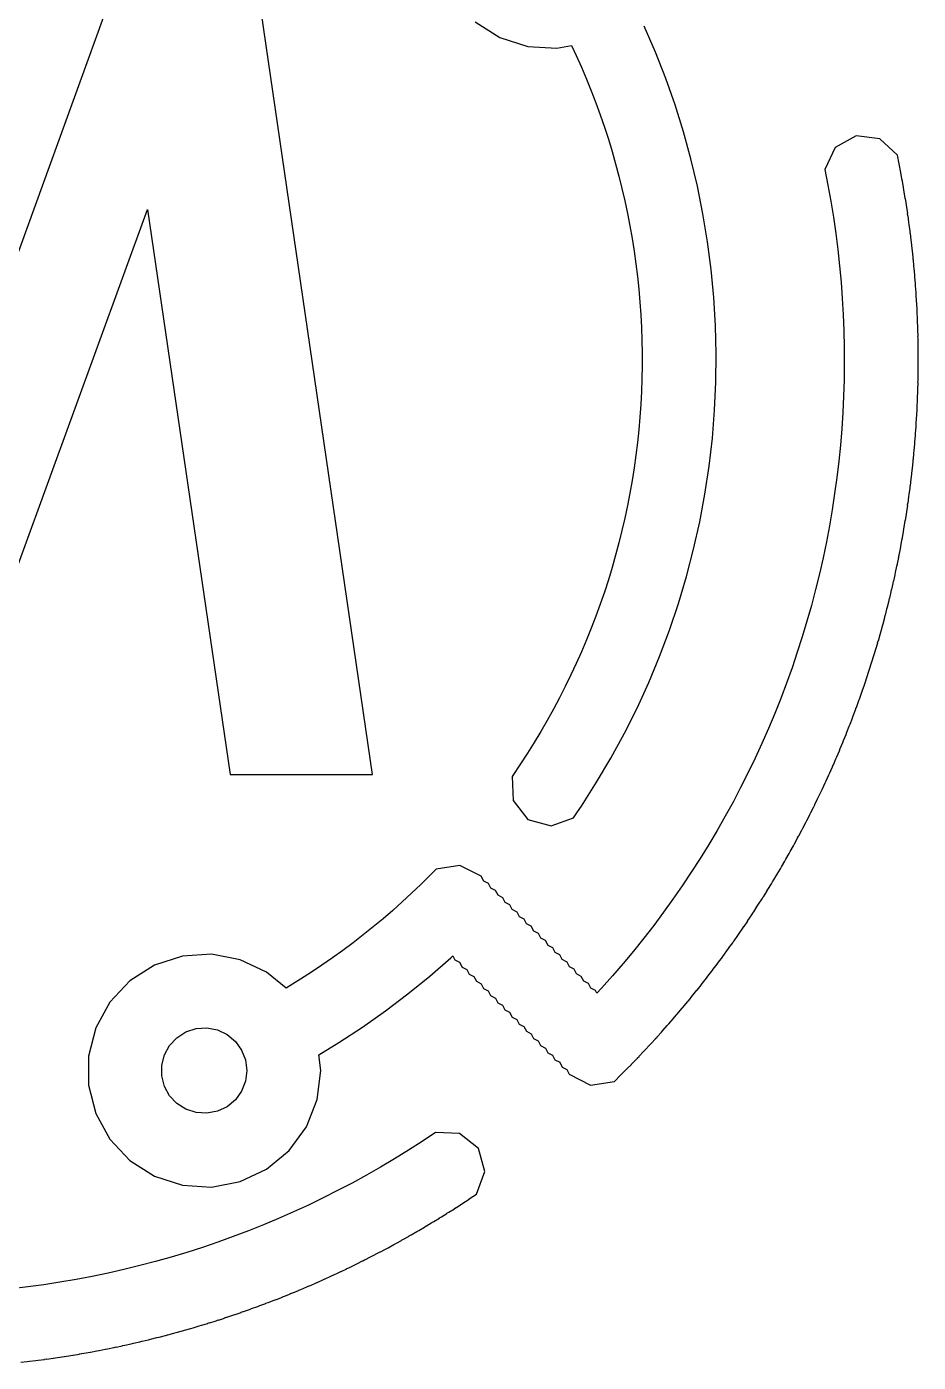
# Model space of a CAD drawing. Header units: metres. Extents: x -25 to 25, y -25 to 25.
# Drawn here: x 2.9 to 25, y -24.85 to 8.25 of the extents above; entities that cross this region are included whole.
import ezdxf

# ---------------------------------------------------------------- set-up
doc = ezdxf.new("R2010")
doc.units = ezdxf.units.M

msp = doc.modelspace()

# ---------------------------------------------------------------- linework, layer by layer
for p, q in [((5.72192, 11.041), (0.554077, -3.23181)), ((11.4724, -10.2831), (8.35748, 11.041)), ((14.0166, 8.36977), (14.6282, 7.98161)), ((14.6282, 7.98161), (15.3172, 7.75777)), ((18.4834, 7.61713), (18.2063, 8.25755)), ((15.3172, 7.75777), (16.0401, 7.71228)), ((16.0401, 7.71228), (16.4048, 7.78186)), ((16.4048, 7.78186), (16.5223, 7.5296)), ((18.738, 6.96742), (18.4834, 7.61713)), ((16.5223, 7.5296), (16.6512, 7.24011)), ((16.6512, 7.24011), (16.775, 6.94843)), ((18.9697, 6.30923), (18.738, 6.96742)), ((16.775, 6.94843), (16.8937, 6.6546)), ((16.8937, 6.6546), (17.0072, 6.35875)), ((17.0072, 6.35875), (17.1156, 6.06099)), ((19.1784, 5.64336), (18.9697, 6.30923)), ((17.1156, 6.06099), (17.2188, 5.76134)), ((17.2188, 5.76134), (17.3167, 5.45996)), ((19.3636, 4.9706), (19.1784, 5.64336)), ((17.3167, 5.45996), (17.4094, 5.15698)), ((23.4559, 5.54068), (22.9352, 5.25206)), ((24.0468, 5.46812), (23.4559, 5.54068)), ((24.4822, 5.0621), (24.0468, 5.46812)), ((17.4094, 5.15698), (17.4967, 4.85225)), ((19.5253, 4.29179), (19.3636, 4.9706)), ((22.9352, 5.25206), (22.6836, 4.71249)), ((24.5234, 4.85022), (24.4822, 5.0621)), ((17.4967, 4.85225), (17.5788, 4.54616)), ((22.6836, 4.71249), (22.7597, 4.32108)), ((24.5255, 4.84827), (24.5234, 4.85022)), ((24.5651, 4.63574), (24.5255, 4.84827)), ((24.5668, 4.63406), (24.5651, 4.63574)), ((24.5958, 4.47771), (24.5668, 4.63406)), ((17.5788, 4.54616), (17.6554, 4.23871)), ((22.7597, 4.32108), (22.8316, 3.92322)), ((24.5948, 4.47551), (24.5958, 4.47771)), ((24.6046, 4.4212), (24.5948, 4.47551)), ((24.6063, 4.41949), (24.6046, 4.4212)), ((24.6339, 4.26289), (24.6063, 4.41949)), ((17.6554, 4.23871), (17.7267, 3.92995)), ((19.6632, 3.60774), (19.5253, 4.29179)), ((24.6329, 4.26071), (24.6339, 4.26289)), ((24.6422, 4.20631), (24.6329, 4.26071)), ((24.644, 4.20461), (24.6422, 4.20631)), ((24.6702, 4.04776), (24.644, 4.20461)), ((24.6691, 4.04559), (24.6702, 4.04776)), ((24.678, 3.99112), (24.6691, 4.04559)), ((24.6797, 3.98938), (24.678, 3.99112)), ((24.7046, 3.83232), (24.6797, 3.98938)), ((0.690491, -10.5567), (5.89301, 3.71616)), ((5.89301, 3.71616), (7.94673, -10.2831)), ((17.7267, 3.92995), (17.7926, 3.62)), ((22.8316, 3.92322), (22.8966, 3.52414)), ((24.7035, 3.83015), (24.7046, 3.83232)), ((24.7119, 3.7756), (24.7035, 3.83015)), ((24.7136, 3.77386), (24.7119, 3.7756)), ((24.7371, 3.61659), (24.7136, 3.77386)), ((17.7926, 3.62), (17.8531, 3.30885)), ((19.7771, 2.91931), (19.6632, 3.60774)), ((22.8966, 3.52414), (22.9546, 3.12396)), ((24.736, 3.61443), (24.7371, 3.61659)), ((24.7439, 3.55981), (24.736, 3.61443)), ((24.7456, 3.55806), (24.7439, 3.55981)), ((24.7677, 3.40057), (24.7456, 3.55806)), ((24.7666, 3.39844), (24.7677, 3.40057)), ((24.774, 3.34375), (24.7666, 3.39844)), ((24.7757, 3.34198), (24.774, 3.34375)), ((24.7964, 3.18431), (24.7757, 3.34198)), ((17.8531, 3.30885), (17.9081, 2.99681)), ((17.9081, 2.99681), (17.9577, 2.68376)), ((22.9546, 3.12396), (23.0057, 2.72289)), ((24.7953, 3.18217), (24.7964, 3.18431)), ((24.8023, 3.12743), (24.7953, 3.18217)), ((24.8039, 3.12564), (24.8023, 3.12743)), ((24.8233, 2.9678), (24.8039, 3.12564)), ((17.9577, 2.68376), (18.0018, 2.36998)), ((19.867, 2.22733), (19.7771, 2.91931)), ((23.0057, 2.72289), (23.0497, 2.32101)), ((24.8221, 2.96568), (24.8233, 2.9678)), ((24.8286, 2.91087), (24.8221, 2.96568)), ((24.8302, 2.90907), (24.8286, 2.91087)), ((24.8482, 2.75107), (24.8302, 2.90907)), ((24.8471, 2.74896), (24.8482, 2.75107)), ((24.8531, 2.69409), (24.8471, 2.74896)), ((24.8547, 2.69228), (24.8531, 2.69409)), ((24.8713, 2.53413), (24.8547, 2.69228)), ((18.0018, 2.36998), (18.0404, 2.05542)), ((23.0497, 2.32101), (23.0867, 1.91835)), ((24.8701, 2.53203), (24.8713, 2.53413)), ((24.8756, 2.47711), (24.8701, 2.53203)), ((24.8772, 2.47528), (24.8756, 2.47711)), ((24.8925, 2.31699), (24.8772, 2.47528)), ((24.8913, 2.3149), (24.8925, 2.31699)), ((18.0404, 2.05542), (18.0735, 1.74028)), ((19.9326, 1.53262), (19.867, 2.22733)), ((24.8963, 2.25993), (24.8913, 2.3149)), ((24.8979, 2.2581), (24.8963, 2.25993)), ((24.9117, 2.09967), (24.8979, 2.2581)), ((24.9105, 2.0976), (24.9117, 2.09967)), ((24.9151, 2.04259), (24.9105, 2.0976)), ((24.9166, 2.04074), (24.9151, 2.04259)), ((24.9291, 1.8822), (24.9166, 2.04074)), ((18.0735, 1.74028), (18.1011, 1.42459)), ((23.0867, 1.91835), (23.1166, 1.51514)), ((24.9279, 1.88013), (24.9291, 1.8822)), ((24.932, 1.82509), (24.9279, 1.88013)), ((24.9335, 1.82323), (24.932, 1.82509)), ((24.9446, 1.66458), (24.9335, 1.82323)), ((24.9433, 1.66252), (24.9446, 1.66458)), ((24.9469, 1.60745), (24.9433, 1.66252)), ((18.1011, 1.42459), (18.1232, 1.10844)), ((19.9739, 0.836044), (19.9326, 1.53262)), ((23.1166, 1.51514), (23.1396, 1.11148)), ((24.9485, 1.60558), (24.9469, 1.60745)), ((24.9582, 1.44684), (24.9485, 1.60558)), ((24.9569, 1.44479), (24.9582, 1.44684)), ((24.96, 1.38969), (24.9569, 1.44479)), ((24.9615, 1.38779), (24.96, 1.38969)), ((24.9698, 1.22899), (24.9615, 1.38779)), ((18.1232, 1.10844), (18.1398, 0.791977)), ((23.1396, 1.11148), (23.1554, 0.707397)), ((24.9685, 1.22694), (24.9698, 1.22899)), ((24.9712, 1.17181), (24.9685, 1.22694)), ((24.9727, 1.16991), (24.9712, 1.17181)), ((24.9796, 1.01105), (24.9727, 1.16991)), ((24.9783, 1.00902), (24.9796, 1.01105)), ((24.9805, 0.953857), (24.9783, 1.00902)), ((18.1398, 0.791977), (18.1509, 0.475296)), ((19.9909, 0.138458), (19.9739, 0.836044)), ((23.1554, 0.707397), (23.1642, 0.303238)), ((24.9819, 0.95195), (24.9805, 0.953857)), ((24.9875, 0.793015), (24.9819, 0.95195)), ((24.9861, 0.791), (24.9875, 0.793015)), ((24.9878, 0.73584), (24.9861, 0.791)), ((24.9893, 0.733902), (24.9878, 0.73584)), ((24.9935, 0.574936), (24.9893, 0.733902)), ((18.1509, 0.475296), (18.1564, 0.158447)), ((24.9921, 0.572922), (24.9935, 0.574936)), ((24.9933, 0.517746), (24.9921, 0.572922)), ((24.9948, 0.515808), (24.9933, 0.517746)), ((24.9975, 0.356796), (24.9948, 0.515808)), ((24.9962, 0.354813), (24.9975, 0.356796)), ((24.9969, 0.299622), (24.9962, 0.354813)), ((18.1564, 0.158447), (18.1564, -0.158447)), ((19.9836, -0.559296), (19.9909, 0.138458)), ((23.1642, 0.303238), (23.166, -0.101044)), ((24.9983, 0.297668), (24.9969, 0.299622)), ((24.9997, 0.138641), (24.9983, 0.297668)), ((24.9983, 0.136658), (24.9997, 0.138641)), ((24.9985, 0.081467), (24.9983, 0.136658)), ((24.9999, 0.079498), (24.9985, 0.081467)), ((24.9999, -0.079498), (24.9999, 0.079498)), ((18.1564, -0.158447), (18.1509, -0.475296)), ((23.166, -0.101044), (23.1607, -0.505386)), ((24.9962, -0.354813), (24.9969, -0.299622)), ((24.9969, -0.299622), (24.9983, -0.297668)), ((24.9983, -0.136658), (24.9985, -0.081467)), ((24.9997, -0.138641), (24.9983, -0.136658)), ((24.9983, -0.297668), (24.9997, -0.138641)), ((24.9985, -0.081467), (24.9999, -0.079498)), ((18.1509, -0.475296), (18.1398, -0.791977)), ((19.9519, -1.25636), (19.9836, -0.559296)), ((23.1607, -0.505386), (23.1484, -0.909531)), ((24.9893, -0.733902), (24.9935, -0.574936)), ((24.9921, -0.572922), (24.9933, -0.517746)), ((24.9935, -0.574936), (24.9921, -0.572922)), ((24.9933, -0.517746), (24.9948, -0.515808)), ((24.9948, -0.515808), (24.9975, -0.356796)), ((24.9975, -0.356796), (24.9962, -0.354813)), ((18.1398, -0.791977), (18.1232, -1.10844)), ((23.1484, -0.909531), (23.129, -1.31335)), ((24.9783, -1.00902), (24.9805, -0.953857)), ((24.9805, -0.953857), (24.9819, -0.95195)), ((24.9819, -0.95195), (24.9875, -0.793015)), ((24.9861, -0.791), (24.9878, -0.73584)), ((24.9875, -0.793015), (24.9861, -0.791)), ((24.9878, -0.73584), (24.9893, -0.733902)), ((18.1232, -1.10844), (18.1011, -1.42459)), ((19.8959, -1.95192), (19.9519, -1.25636)), ((23.129, -1.31335), (23.1025, -1.71681)), ((24.9615, -1.38779), (24.9698, -1.22899)), ((24.9685, -1.22694), (24.9712, -1.17181)), ((24.9698, -1.22899), (24.9685, -1.22694)), ((24.9712, -1.17181), (24.9727, -1.16991)), ((24.9727, -1.16991), (24.9796, -1.01105)), ((24.9796, -1.01105), (24.9783, -1.00902)), ((18.1011, -1.42459), (18.0735, -1.74028)), ((24.9433, -1.66252), (24.9469, -1.60745)), ((24.9469, -1.60745), (24.9485, -1.60558)), ((24.9485, -1.60558), (24.9582, -1.44684)), ((24.9569, -1.44479), (24.96, -1.38969)), ((24.9582, -1.44684), (24.9569, -1.44479)), ((24.96, -1.38969), (24.9615, -1.38779)), ((18.0735, -1.74028), (18.0404, -2.05542)), ((19.8157, -2.64508), (19.8959, -1.95192)), ((23.1025, -1.71681), (23.069, -2.11974)), ((24.9166, -2.04074), (24.9291, -1.8822)), ((24.9279, -1.88013), (24.932, -1.82509)), ((24.9291, -1.8822), (24.9279, -1.88013)), ((24.932, -1.82509), (24.9335, -1.82323)), ((24.9335, -1.82323), (24.9446, -1.66458)), ((24.9446, -1.66458), (24.9433, -1.66252)), ((18.0404, -2.05542), (18.0018, -2.36998)), ((23.069, -2.11974), (23.0285, -2.52206)), ((24.8913, -2.3149), (24.8963, -2.25993)), ((24.8925, -2.31699), (24.8913, -2.3149)), ((24.8963, -2.25993), (24.8979, -2.2581)), ((24.8979, -2.2581), (24.9117, -2.09967)), ((24.9105, -2.0976), (24.9151, -2.04259)), ((24.9117, -2.09967), (24.9105, -2.0976)), ((24.9151, -2.04259), (24.9166, -2.04074)), ((18.0018, -2.36998), (17.9577, -2.68376)), ((19.7113, -3.33504), (19.8157, -2.64508)), ((23.0285, -2.52206), (22.981, -2.92358)), ((24.8547, -2.69228), (24.8713, -2.53413)), ((24.8701, -2.53203), (24.8756, -2.47711)), ((24.8713, -2.53413), (24.8701, -2.53203)), ((24.8756, -2.47711), (24.8772, -2.47528)), ((24.8772, -2.47528), (24.8925, -2.31699)), ((17.9577, -2.68376), (17.9081, -2.99681)), ((22.981, -2.92358), (22.9265, -3.3242)), ((24.8039, -3.12564), (24.8233, -2.9678)), ((24.8221, -2.96568), (24.8286, -2.91087)), ((24.8233, -2.9678), (24.8221, -2.96568)), ((24.8286, -2.91087), (24.8302, -2.90907)), ((24.8302, -2.90907), (24.8482, -2.75107)), ((24.8471, -2.74896), (24.8531, -2.69409)), ((24.8482, -2.75107), (24.8471, -2.74896)), ((24.8531, -2.69409), (24.8547, -2.69228)), ((17.8531, -3.30885), (17.7926, -3.62)), ((17.9081, -2.99681), (17.8531, -3.30885)), ((24.7757, -3.34198), (24.7964, -3.18431)), ((24.7953, -3.18217), (24.8023, -3.12743)), ((24.7964, -3.18431), (24.7953, -3.18217)), ((24.8023, -3.12743), (24.8039, -3.12564)), ((17.7926, -3.62), (17.7267, -3.92995)), ((19.5829, -4.02092), (19.7113, -3.33504)), ((22.9265, -3.3242), (22.865, -3.72379)), ((24.7136, -3.77386), (24.7371, -3.61659)), ((24.736, -3.61443), (24.7439, -3.55981)), ((24.7371, -3.61659), (24.736, -3.61443)), ((24.7439, -3.55981), (24.7456, -3.55806)), ((24.7456, -3.55806), (24.7677, -3.40057)), ((24.7666, -3.39844), (24.774, -3.34375)), ((24.7677, -3.40057), (24.7666, -3.39844)), ((24.774, -3.34375), (24.7757, -3.34198)), ((17.7267, -3.92995), (17.6554, -4.23871)), ((22.865, -3.72379), (22.7965, -4.12227)), ((24.6797, -3.98938), (24.7046, -3.83232)), ((24.7035, -3.83015), (24.7119, -3.7756)), ((24.7046, -3.83232), (24.7035, -3.83015)), ((24.7119, -3.7756), (24.7136, -3.77386)), ((17.6554, -4.23871), (17.5788, -4.54616)), ((19.4306, -4.7019), (19.5829, -4.02092)), ((22.7965, -4.12227), (22.7211, -4.51953)), ((24.6063, -4.41949), (24.6339, -4.26289)), ((24.6329, -4.26071), (24.6422, -4.20631)), ((24.6339, -4.26289), (24.6329, -4.26071)), ((24.6422, -4.20631), (24.644, -4.20461)), ((24.644, -4.20461), (24.6702, -4.04776)), ((24.6691, -4.04559), (24.678, -3.99112)), ((24.6702, -4.04776), (24.6691, -4.04559)), ((24.678, -3.99112), (24.6797, -3.98938)), ((17.5788, -4.54616), (17.4967, -4.85225)), ((22.7211, -4.51953), (22.6388, -4.91536)), ((24.5668, -4.63406), (24.5958, -4.47771)), ((24.5948, -4.47551), (24.6046, -4.4212)), ((24.5958, -4.47771), (24.5948, -4.47551)), ((24.6046, -4.4212), (24.6063, -4.41949)), ((17.4967, -4.85225), (17.4094, -5.15698)), ((19.2547, -5.37715), (19.4306, -4.7019)), ((22.6388, -4.91536), (22.5495, -5.3098)), ((24.4822, -5.0621), (24.5139, -4.90628)), ((24.5129, -4.90407), (24.5237, -4.84993)), ((24.5139, -4.90628), (24.5129, -4.90407)), ((24.5237, -4.84993), (24.5255, -4.84827)), ((24.5255, -4.84827), (24.5558, -4.69217)), ((24.5548, -4.68996), (24.5651, -4.63574)), ((24.5558, -4.69217), (24.5548, -4.68996)), ((24.5651, -4.63574), (24.5668, -4.63406)), ((17.4094, -5.15698), (17.3167, -5.45996)), ((24.4236, -5.33113), (24.4353, -5.27719)), ((24.4353, -5.27719), (24.4371, -5.27556)), ((24.4371, -5.27556), (24.4702, -5.12001)), ((24.4692, -5.1178), (24.4804, -5.06375)), ((24.4702, -5.12001), (24.4692, -5.1178)), ((24.4804, -5.06375), (24.4822, -5.0621)), ((17.3167, -5.45996), (17.2188, -5.76134)), ((19.0553, -6.04587), (19.2547, -5.37715)), ((22.5495, -5.3098), (22.4534, -5.70242)), ((24.3413, -5.70125), (24.3771, -5.5463)), ((24.3762, -5.54405), (24.3883, -5.49023)), ((24.3771, -5.5463), (24.3762, -5.54405)), ((24.3883, -5.49023), (24.3901, -5.48862)), ((24.3901, -5.48862), (24.4245, -5.33336)), ((24.4245, -5.33336), (24.4236, -5.33113)), ((17.2188, -5.76134), (17.1156, -6.06099)), ((22.4534, -5.70242), (22.3505, -6.09344)), ((24.2757, -5.96864), (24.2888, -5.91502)), ((24.2888, -5.91502), (24.2906, -5.91344)), ((24.2906, -5.91344), (24.3277, -5.7588)), ((24.3268, -5.75656), (24.3395, -5.70285)), ((24.3277, -5.7588), (24.3268, -5.75656)), ((24.3395, -5.70285), (24.3413, -5.70125)), ((17.1156, -6.06099), (17.0072, -6.35875)), ((18.8327, -6.7072), (19.0553, -6.04587)), ((22.3505, -6.09344), (22.2407, -6.4826)), ((24.1837, -6.33647), (24.2235, -6.18251)), ((24.2227, -6.18025), (24.2363, -6.12675)), ((24.2235, -6.18251), (24.2227, -6.18025)), ((24.2363, -6.12675), (24.2381, -6.12518)), ((24.2381, -6.12518), (24.2766, -5.97089)), ((24.2766, -5.97089), (24.2757, -5.96864)), ((17.0072, -6.35875), (16.8937, -6.6546)), ((22.2407, -6.4826), (22.1242, -6.86975)), ((24.0695, -6.75757), (24.112, -6.60432)), ((24.1111, -6.60205), (24.1256, -6.54881)), ((24.112, -6.60432), (24.1111, -6.60205)), ((24.1256, -6.54881), (24.1275, -6.54727)), ((24.1275, -6.54727), (24.1687, -6.39366)), ((24.1678, -6.3914), (24.1819, -6.33803)), ((24.1687, -6.39366), (24.1678, -6.3914)), ((24.1819, -6.33803), (24.1837, -6.33647)), ((16.775, -6.94843), (16.6512, -7.24011)), ((16.8937, -6.6546), (16.775, -6.94843)), ((18.5871, -7.36037), (18.8327, -6.7072)), ((22.1242, -6.86975), (22.0009, -7.25487)), ((24.0096, -6.96736), (24.0534, -6.8145)), ((24.0526, -6.81221), (24.0676, -6.75909)), ((24.0534, -6.8145), (24.0526, -6.81221)), ((24.0676, -6.75909), (24.0695, -6.75757)), ((16.6512, -7.24011), (16.5223, -7.5296)), ((22.0009, -7.25487), (21.871, -7.63768)), ((23.8843, -7.38531), (23.9308, -7.23325)), ((23.93, -7.23096), (23.9459, -7.1781)), ((23.9308, -7.23325), (23.93, -7.23096)), ((23.9459, -7.1781), (23.9478, -7.17662)), ((23.9478, -7.17662), (23.993, -7.02414)), ((23.9922, -7.02185), (24.0077, -6.96886)), ((23.993, -7.02414), (23.9922, -7.02185)), ((24.0077, -6.96886), (24.0096, -6.96736)), ((16.5223, -7.5296), (16.3883, -7.81685)), ((18.319, -8.00458), (18.5871, -7.36037)), ((23.8002, -7.64749), (23.817, -7.59492)), ((23.817, -7.59492), (23.819, -7.59348)), ((23.819, -7.59348), (23.8668, -7.4418)), ((23.866, -7.4395), (23.8824, -7.3868)), ((23.8668, -7.4418), (23.866, -7.4395)), ((23.8824, -7.3868), (23.8843, -7.38531)), ((16.3883, -7.81685), (16.2494, -8.10162)), ((21.871, -7.63768), (21.7344, -8.01823)), ((23.6828, -8.00801), (23.7333, -7.85721)), ((23.7326, -7.85489), (23.7498, -7.80247)), ((23.7333, -7.85721), (23.7326, -7.85489)), ((23.7498, -7.80247), (23.7518, -7.80104)), ((23.7518, -7.80104), (23.8009, -7.6498)), ((23.8009, -7.6498), (23.8002, -7.64749)), ((16.2494, -8.10162), (16.1056, -8.384)), ((18.0284, -8.63902), (18.319, -8.00458)), ((21.7344, -8.01823), (21.5911, -8.39635)), ((23.5394, -8.42012), (23.5925, -8.27022)), ((23.5919, -8.26788), (23.61, -8.21577)), ((23.5925, -8.27022), (23.5919, -8.26788)), ((23.61, -8.21577), (23.612, -8.21437)), ((23.612, -8.21437), (23.6638, -8.06401)), ((23.6631, -8.06169), (23.6808, -8.00943)), ((23.6638, -8.06401), (23.6631, -8.06169)), ((23.6808, -8.00943), (23.6828, -8.00801)), ((16.1056, -8.384), (15.9568, -8.66382)), ((21.5911, -8.39635), (21.4413, -8.77191)), ((23.4651, -8.62521), (23.5195, -8.47578)), ((23.5188, -8.47345), (23.5375, -8.42151)), ((23.5195, -8.47578), (23.5188, -8.47345)), ((23.5375, -8.42151), (23.5394, -8.42012)), ((15.9568, -8.66382), (15.8031, -8.94102)), ((17.716, -9.26294), (18.0284, -8.63902)), ((21.4413, -8.77191), (21.2849, -9.14476)), ((23.311, -9.03342), (23.368, -8.88496)), ((23.3673, -8.88261), (23.3869, -8.83101)), ((23.368, -8.88496), (23.3673, -8.88261)), ((23.3869, -8.83101), (23.3889, -8.82965)), ((23.3889, -8.82965), (23.4446, -8.68069)), ((23.444, -8.67836), (23.4631, -8.62659)), ((23.4446, -8.68069), (23.444, -8.67836)), ((23.4631, -8.62659), (23.4651, -8.62521)), ((15.6447, -9.21547), (15.4815, -9.48709)), ((15.8031, -8.94102), (15.6447, -9.21547)), ((17.3819, -9.87558), (17.716, -9.26294)), ((21.2849, -9.14476), (21.1221, -9.51483)), ((23.2088, -9.28908), (23.2292, -9.23782)), ((23.2292, -9.23782), (23.2312, -9.2365)), ((23.2312, -9.2365), (23.2895, -9.08855)), ((23.2889, -9.0862), (23.3089, -9.03476)), ((23.2895, -9.08855), (23.2889, -9.0862)), ((23.3089, -9.03476), (23.311, -9.03342)), ((15.4815, -9.48709), (15.3135, -9.75584)), ((21.1221, -9.51483), (20.9528, -9.88199)), ((23.0665, -9.64053), (23.1274, -9.49362)), ((23.1268, -9.49126), (23.1477, -9.44019)), ((23.1274, -9.49362), (23.1268, -9.49126)), ((23.1477, -9.44019), (23.1497, -9.43887)), ((23.1497, -9.43887), (23.2093, -9.29143)), ((23.2093, -9.29143), (23.2088, -9.28908)), ((15.3135, -9.75584), (15.1409, -10.0216)), ((17.0267, -10.4762), (17.3819, -9.87558)), ((20.9528, -9.88199), (20.7772, -10.2462)), ((22.8947, -10.0416), (22.9581, -9.8958)), ((22.9576, -9.89343), (22.9794, -9.84273)), ((22.9581, -9.8958), (22.9576, -9.89343)), ((22.9794, -9.84273), (22.9815, -9.84146)), ((22.9815, -9.84146), (23.0436, -9.69508)), ((23.0431, -9.69272), (23.0645, -9.64182)), ((23.0436, -9.69508), (23.0431, -9.69272)), ((23.0645, -9.64182), (23.0665, -9.64053)), ((15.1409, -10.0216), (14.9315, -10.335)), ((20.7772, -10.2462), (20.5952, -10.6073)), ((22.7815, -10.2926), (22.8042, -10.2423)), ((22.8042, -10.2423), (22.8062, -10.241)), ((22.8062, -10.241), (22.8709, -10.0958)), ((22.8704, -10.0934), (22.8927, -10.0429)), ((22.8709, -10.0958), (22.8704, -10.0934)), ((22.8927, -10.0429), (22.8947, -10.0416)), ((7.94673, -10.2831), (11.4724, -10.2831)), ((14.9315, -10.335), (14.9549, -10.9299)), ((16.6507, -11.064), (17.0267, -10.4762)), ((22.624, -10.6375), (22.6912, -10.4934)), ((22.6908, -10.491), (22.7139, -10.4409)), ((22.6912, -10.4934), (22.6908, -10.491)), ((22.7139, -10.4409), (22.716, -10.4397)), ((22.716, -10.4397), (22.782, -10.295)), ((22.782, -10.295), (22.7815, -10.2926)), ((20.5952, -10.6073), (20.4069, -10.9651)), ((22.4349, -11.0307), (22.5047, -10.8878)), ((22.5043, -10.8854), (22.5282, -10.8357)), ((22.5047, -10.8878), (22.5043, -10.8854)), ((22.5282, -10.8357), (22.5303, -10.8345)), ((22.5303, -10.8345), (22.5988, -10.691)), ((22.5984, -10.6886), (22.6219, -10.6387)), ((22.5988, -10.691), (22.5984, -10.6886)), ((22.6219, -10.6387), (22.624, -10.6375)), ((14.9549, -10.9299), (15.3235, -11.3974)), ((16.455, -11.3529), (16.5505, -11.21)), ((16.5505, -11.21), (16.5535, -11.2089)), ((16.5535, -11.2089), (16.6477, -11.0652)), ((16.6477, -11.0652), (16.6507, -11.064)), ((20.4069, -10.9651), (20.2124, -11.3195)), ((22.3109, -11.2765), (22.3357, -11.2272)), ((22.3357, -11.2272), (22.3378, -11.2261)), ((22.3378, -11.2261), (22.4088, -11.0838)), ((22.4084, -11.0814), (22.4328, -11.0319)), ((22.4088, -11.0838), (22.4084, -11.0814)), ((22.4328, -11.0319), (22.4349, -11.0307)), ((15.3235, -11.3974), (15.8965, -11.559)), ((15.8965, -11.559), (16.455, -11.3529)), ((20.2124, -11.3195), (20.0118, -11.6706)), ((22.1385, -11.6142), (22.2119, -11.4732)), ((22.2116, -11.4708), (22.2369, -11.4217)), ((22.2119, -11.4732), (22.2116, -11.4708)), ((22.2369, -11.4217), (22.239, -11.4206)), ((22.239, -11.4206), (22.3112, -11.2789)), ((22.3112, -11.2789), (22.3109, -11.2765)), ((20.0118, -11.6706), (19.8051, -12.0181)), ((21.9324, -11.9988), (22.0083, -11.8591)), ((22.008, -11.8567), (22.0341, -11.8081)), ((22.0083, -11.8591), (22.008, -11.8567)), ((22.0341, -11.8081), (22.0363, -11.807)), ((22.0363, -11.807), (22.111, -11.6666)), ((22.1106, -11.6642), (22.1364, -11.6153)), ((22.111, -11.6666), (22.1106, -11.6642)), ((22.1364, -11.6153), (22.1385, -11.6142)), ((19.8051, -12.0181), (19.5923, -12.3618)), ((21.7197, -12.3798), (21.798, -12.2414)), ((21.7977, -12.239), (21.8247, -12.1908)), ((21.798, -12.2414), (21.7977, -12.239)), ((21.8247, -12.1908), (21.8269, -12.1898)), ((21.8269, -12.1898), (21.904, -12.0507)), ((21.9037, -12.0483), (21.9303, -11.9999)), ((21.904, -12.0507), (21.9037, -12.0483)), ((21.9303, -11.9999), (21.9324, -11.9988)), ((13.6374, -12.5353), (13.0494, -12.6284)), ((14.1678, -12.8056), (13.6374, -12.5353)), ((19.5923, -12.3618), (19.3736, -12.7019)), ((21.5808, -12.6175), (21.6086, -12.5699)), ((21.6086, -12.5699), (21.6108, -12.5688)), ((21.6108, -12.5688), (21.6903, -12.4311)), ((21.6901, -12.4287), (21.7175, -12.3808)), ((21.6903, -12.4311), (21.6901, -12.4287)), ((21.7175, -12.3808), (21.7197, -12.3798)), ((13.0494, -12.6284), (12.6698, -13.006)), ((14.2276, -12.9229), (14.1678, -12.8056)), ((19.3736, -12.7019), (19.149, -13.0381)), ((21.3882, -12.9441), (21.4701, -12.8078)), ((21.4699, -12.8054), (21.4981, -12.7579)), ((21.4701, -12.8078), (21.4699, -12.8054)), ((21.4981, -12.7579), (21.5003, -12.757)), ((21.5003, -12.757), (21.581, -12.6199)), ((21.581, -12.6199), (21.5808, -12.6175)), ((12.4409, -13.2251), (12.2082, -13.4402)), ((12.6698, -13.006), (12.4409, -13.2251)), ((14.3449, -12.9827), (14.2276, -12.9229)), ((14.4047, -13.1), (14.3449, -12.9827)), ((14.522, -13.1598), (14.4047, -13.1)), ((14.5818, -13.2771), (14.522, -13.1598)), ((19.149, -13.0381), (18.9185, -13.3703)), ((21.159, -13.3154), (21.2433, -13.1805)), ((21.2431, -13.1781), (21.2722, -13.1312)), ((21.2433, -13.1805), (21.2431, -13.1781)), ((21.2722, -13.1312), (21.2744, -13.1302)), ((21.2744, -13.1302), (21.3575, -12.9947)), ((21.3573, -12.9922), (21.386, -12.9451)), ((21.3575, -12.9947), (21.3573, -12.9922)), ((21.386, -12.9451), (21.3882, -12.9441)), ((12.2082, -13.4402), (11.9718, -13.6513)), ((14.6991, -13.3369), (14.5818, -13.2771)), ((14.7589, -13.4542), (14.6991, -13.3369)), ((14.8762, -13.514), (14.7589, -13.4542)), ((14.936, -13.6313), (14.8762, -13.514)), ((18.9185, -13.3703), (18.6823, -13.6984)), ((20.9234, -13.6826), (21.01, -13.5493)), ((21.0099, -13.5469), (21.0398, -13.5004)), ((21.01, -13.5493), (21.0099, -13.5469)), ((21.0398, -13.5004), (21.042, -13.4995)), ((21.042, -13.4995), (21.1275, -13.3654)), ((21.1273, -13.363), (21.1568, -13.3163)), ((21.1275, -13.3654), (21.1273, -13.363)), ((21.1568, -13.3163), (21.159, -13.3154)), ((11.7317, -13.8581), (11.4881, -14.0607)), ((11.9718, -13.6513), (11.7317, -13.8581)), ((15.0533, -13.6911), (14.936, -13.6313)), ((15.1131, -13.8084), (15.0533, -13.6911)), ((15.2304, -13.8682), (15.1131, -13.8084)), ((15.2902, -13.9855), (15.2304, -13.8682)), ((18.6823, -13.6984), (18.4404, -14.0224)), ((20.7703, -13.9115), (20.8009, -13.8656)), ((20.8009, -13.8656), (20.8032, -13.8647)), ((20.8032, -13.8647), (20.891, -13.7321)), ((20.8909, -13.7297), (20.9212, -13.6835)), ((20.891, -13.7321), (20.8909, -13.7297)), ((20.9212, -13.6835), (20.9234, -13.6826)), ((11.4881, -14.0607), (11.241, -14.2591)), ((15.4075, -14.0453), (15.2902, -13.9855)), ((15.4673, -14.1626), (15.4075, -14.0453)), ((15.5846, -14.2224), (15.4673, -14.1626)), ((15.6444, -14.3397), (15.5846, -14.2224)), ((18.4404, -14.0224), (18.1928, -14.3421)), ((20.5243, -14.2719), (20.5558, -14.2265)), ((20.5558, -14.2265), (20.5581, -14.2257)), ((20.5581, -14.2257), (20.6481, -14.0946)), ((20.6481, -14.0922), (20.6792, -14.0466)), ((20.6481, -14.0946), (20.6481, -14.0922)), ((20.6792, -14.0466), (20.6814, -14.0457)), ((20.6814, -14.0457), (20.7704, -13.9139)), ((20.7704, -13.9139), (20.7703, -13.9115)), ((10.9904, -14.4531), (10.7365, -14.6427)), ((11.241, -14.2591), (10.9904, -14.4531)), ((15.7617, -14.3995), (15.6444, -14.3397)), ((15.8215, -14.5168), (15.7617, -14.3995)), ((15.9388, -14.5766), (15.8215, -14.5168)), ((18.1928, -14.3421), (17.9397, -14.6575)), ((20.3067, -14.5823), (20.399, -14.4528)), ((20.399, -14.4504), (20.4309, -14.4053)), ((20.399, -14.4528), (20.399, -14.4504)), ((20.4309, -14.4053), (20.4331, -14.4045)), ((20.4331, -14.4045), (20.5244, -14.2743)), ((20.5244, -14.2743), (20.5243, -14.2719)), ((6.75743, -14.7826), (6.0685, -15.0064)), ((7.48039, -14.7371), (6.75743, -14.7826)), ((8.19196, -14.8728), (7.48039, -14.7371)), ((8.84741, -15.1813), (8.19196, -14.8728)), ((10.4793, -14.8279), (10.2189, -15.0085)), ((10.7365, -14.6427), (10.4793, -14.8279)), ((12.8894, -15.2814), (13.4149, -14.8222)), ((13.4149, -14.8222), (13.4637, -14.7778)), ((13.4637, -14.7778), (13.5139, -14.8763)), ((13.5139, -14.8763), (13.6313, -14.936)), ((15.9986, -14.6939), (15.9388, -14.5766)), ((16.1159, -14.7536), (15.9986, -14.6939)), ((16.1757, -14.871), (16.1159, -14.7536)), ((16.293, -14.9308), (16.1757, -14.871)), ((17.9397, -14.6575), (17.6812, -14.9683)), ((20.0491, -14.9345), (20.1437, -14.8066)), ((20.1437, -14.8042), (20.1763, -14.7597)), ((20.1437, -14.8066), (20.1437, -14.8042)), ((20.1763, -14.7597), (20.1786, -14.759)), ((20.1786, -14.759), (20.2721, -14.6303)), ((20.2721, -14.6279), (20.3044, -14.5831)), ((20.2721, -14.6303), (20.2721, -14.6279)), ((20.3044, -14.5831), (20.3067, -14.5823)), ((6.0685, -15.0064), (5.45688, -15.3946)), ((9.32718, -15.5782), (8.84741, -15.1813)), ((9.95541, -15.1846), (9.6889, -15.356)), ((10.2189, -15.0085), (9.95541, -15.1846)), ((13.6313, -14.936), (13.691, -15.0534)), ((13.691, -15.0534), (13.8083, -15.1131)), ((13.8083, -15.1131), (13.8681, -15.2305)), ((16.3528, -15.0481), (16.293, -14.9308)), ((16.4701, -15.1078), (16.3528, -15.0481)), ((16.5299, -15.2252), (16.4701, -15.1078)), ((17.6812, -14.9683), (17.4173, -15.2746)), ((19.7854, -15.2821), (19.8822, -15.1559)), ((19.8822, -15.1559), (19.8823, -15.1535)), ((19.8823, -15.1535), (19.9157, -15.1096)), ((19.9157, -15.1096), (19.918, -15.1089)), ((19.918, -15.1089), (20.0137, -14.9819)), ((20.0137, -14.9794), (20.0468, -14.9352)), ((20.0137, -14.9819), (20.0137, -14.9794)), ((20.0468, -14.9352), (20.0491, -14.9345)), ((5.45688, -15.3946), (4.961, -15.9226)), ((9.41945, -15.5227), (9.32718, -15.5782)), ((9.6889, -15.356), (9.41945, -15.5227)), ((12.3483, -15.7219), (12.8894, -15.2814)), ((13.8681, -15.2305), (13.9855, -15.2902)), ((13.9855, -15.2902), (14.0452, -15.4076)), ((14.0452, -15.4076), (14.1626, -15.4673)), ((14.1626, -15.4673), (14.2223, -15.5847)), ((16.6472, -15.2849), (16.5299, -15.2252)), ((16.707, -15.4023), (16.6472, -15.2849)), ((16.8243, -15.4621), (16.707, -15.4023)), ((16.8841, -15.5794), (16.8243, -15.4621)), ((17.4173, -15.2746), (17.148, -15.5763)), ((19.5157, -15.6251), (19.6147, -15.5006)), ((19.6147, -15.5006), (19.6148, -15.4982)), ((19.6148, -15.4982), (19.6489, -15.4549)), ((19.6489, -15.4549), (19.6513, -15.4542)), ((19.6513, -15.4542), (19.7492, -15.3289)), ((19.7492, -15.3289), (19.7493, -15.3265)), ((19.7493, -15.3265), (19.7831, -15.2828)), ((19.7831, -15.2828), (19.7854, -15.2821)), ((11.7921, -16.1433), (12.3483, -15.7219)), ((14.2223, -15.5847), (14.3396, -15.6444)), ((14.3396, -15.6444), (14.3994, -15.7617)), ((14.3994, -15.7617), (14.5168, -15.8215)), ((14.5168, -15.8215), (14.5765, -15.9389)), ((17.0014, -15.6391), (16.8841, -15.5794)), ((17.0332, -15.7016), (17.0014, -15.6391)), ((17.148, -15.5763), (17.0332, -15.7016)), ((19.24, -15.9633), (19.3411, -15.8406)), ((19.3411, -15.8406), (19.3413, -15.8382)), ((19.3413, -15.8382), (19.3762, -15.7954)), ((19.3762, -15.7954), (19.3786, -15.7948)), ((19.3786, -15.7948), (19.4786, -15.6712)), ((19.4786, -15.6712), (19.4788, -15.6688)), ((19.4788, -15.6688), (19.5133, -15.6257)), ((19.5133, -15.6257), (19.5157, -15.6251)), ((4.961, -15.9226), (4.61201, -16.5574)), ((11.2215, -16.545), (11.7921, -16.1433)), ((14.5765, -15.9389), (14.6938, -15.9986)), ((14.6938, -15.9986), (14.7536, -16.116)), ((14.7536, -16.116), (14.8709, -16.1757)), ((14.8709, -16.1757), (14.9307, -16.293)), ((18.9585, -16.2967), (19.0617, -16.1757)), ((19.0617, -16.1757), (19.062, -16.1733)), ((19.062, -16.1733), (19.0976, -16.1312)), ((19.0976, -16.1312), (19.1, -16.1306)), ((19.1, -16.1306), (19.2022, -16.0088)), ((19.2022, -16.0088), (19.2024, -16.0064)), ((19.2024, -16.0064), (19.2377, -15.9639)), ((19.2377, -15.9639), (19.24, -15.9633)), ((10.6373, -16.9265), (11.2215, -16.545)), ((14.9307, -16.293), (15.048, -16.3528)), ((15.048, -16.3528), (15.1078, -16.4702)), ((15.1078, -16.4702), (15.2251, -16.5299)), ((15.2251, -16.5299), (15.2849, -16.6472)), ((18.6712, -16.625), (18.7765, -16.5059)), ((18.7765, -16.5059), (18.7768, -16.5035)), ((18.7768, -16.5035), (18.8132, -16.462)), ((18.8132, -16.462), (18.8155, -16.4615)), ((18.8155, -16.4615), (18.9199, -16.3415)), ((18.9199, -16.3415), (18.9201, -16.3391)), ((18.9201, -16.3391), (18.9561, -16.2972)), ((18.9561, -16.2972), (18.9585, -16.2967)), ((4.61201, -16.5574), (4.43187, -17.259)), ((6.4417, -16.9984), (6.62352, -16.8048)), ((6.62352, -16.8048), (6.84778, -16.6625)), ((6.84778, -16.6625), (7.10039, -16.5804)), ((7.10039, -16.5804), (7.36548, -16.5637)), ((7.36548, -16.5637), (7.62637, -16.6135)), ((7.62637, -16.6135), (7.86671, -16.7266)), ((7.86671, -16.7266), (8.07137, -16.8959)), ((15.2849, -16.6472), (15.4022, -16.707)), ((15.4022, -16.707), (15.462, -16.8243)), ((15.462, -16.8243), (15.5793, -16.8841)), ((18.3782, -16.9484), (18.4856, -16.8311)), ((18.4856, -16.8311), (18.4859, -16.8287)), ((18.4859, -16.8287), (18.523, -16.7879)), ((18.523, -16.7879), (18.5254, -16.7874)), ((18.5254, -16.7874), (18.6318, -16.6692)), ((18.6318, -16.6692), (18.632, -16.6668)), ((18.632, -16.6668), (18.6688, -16.6256)), ((18.6688, -16.6256), (18.6712, -16.625)), ((6.31374, -17.2312), (6.4417, -16.9984)), ((8.07137, -16.8959), (8.22749, -17.1108)), ((8.22749, -17.1108), (8.32527, -17.3577)), ((10.1391, -17.2279), (10.6373, -16.9265)), ((15.5793, -16.8841), (15.6391, -17.0014)), ((15.6391, -17.0014), (15.7564, -17.0612)), ((15.7564, -17.0612), (15.8162, -17.1785)), ((15.8162, -17.1785), (15.9335, -17.2383)), ((18.0796, -17.2665), (18.189, -17.1512)), ((18.189, -17.1512), (18.1894, -17.1488)), ((18.1894, -17.1488), (18.2272, -17.1086)), ((18.2272, -17.1086), (18.2296, -17.1081)), ((18.2296, -17.1081), (18.338, -16.9918)), ((18.338, -16.9918), (18.3383, -16.9894)), ((18.3383, -16.9894), (18.3758, -16.9489)), ((18.3758, -16.9489), (18.3782, -16.9484)), ((4.43187, -17.259), (4.43187, -17.9834)), ((6.24768, -17.4884), (6.31374, -17.2312)), ((6.24768, -17.7541), (6.24768, -17.4884)), ((8.32527, -17.3577), (8.35855, -17.6212)), ((10.1888, -17.6212), (10.1391, -17.2279)), ((15.9335, -17.2383), (15.9933, -17.3556)), ((15.9933, -17.3556), (16.1106, -17.4154)), ((16.1106, -17.4154), (16.1704, -17.5327)), ((16.1704, -17.5327), (16.2877, -17.5925)), ((17.7755, -17.5794), (17.8869, -17.466)), ((17.8869, -17.466), (17.8873, -17.4636)), ((17.8873, -17.4636), (17.9258, -17.4241)), ((17.9258, -17.4241), (17.9282, -17.4236)), ((17.9282, -17.4236), (18.0387, -17.3092)), ((18.0387, -17.3092), (18.039, -17.3069)), ((18.039, -17.3069), (18.0772, -17.267)), ((18.0772, -17.267), (18.0796, -17.2665)), ((6.31374, -18.0113), (6.24768, -17.7541)), ((8.35855, -17.6212), (8.32527, -17.8848)), ((10.098, -18.3399), (10.1888, -17.6212)), ((16.2877, -17.5925), (16.3475, -17.7098)), ((16.3475, -17.7098), (16.878, -17.9801)), ((17.466, -17.887), (17.6186, -17.7344)), ((17.6186, -17.7344), (17.6214, -17.7339)), ((17.6214, -17.7339), (17.7731, -17.5798)), ((17.7731, -17.5798), (17.7755, -17.5794)), ((4.43187, -17.9834), (4.61201, -18.6851)), ((6.4417, -18.2441), (6.31374, -18.0113)), ((8.22749, -18.1317), (8.07137, -18.3466)), ((8.32527, -17.8848), (8.22749, -18.1317)), ((16.878, -17.9801), (17.466, -17.887)), ((6.62352, -18.4377), (6.4417, -18.2441)), ((6.84778, -18.58), (6.62352, -18.4377)), ((7.86671, -18.5159), (7.62637, -18.629)), ((8.07137, -18.3466), (7.86671, -18.5159)), ((9.83134, -19.0135), (10.098, -18.3399)), ((4.61201, -18.6851), (4.961, -19.3199)), ((7.10039, -18.6621), (6.84778, -18.58)), ((7.36548, -18.6788), (7.10039, -18.6621)), ((7.62637, -18.629), (7.36548, -18.6788)), ((9.40556, -19.5995), (9.83134, -19.0135)), ((13.0344, -19.1535), (12.7019, -19.3736)), ((13.6292, -19.1795), (13.0344, -19.1535)), ((14.0951, -19.5501), (13.6292, -19.1795)), ((4.961, -19.3199), (5.45688, -19.8479)), ((12.7019, -19.3736), (12.3618, -19.5924)), ((5.45688, -19.8479), (6.0685, -20.2361)), ((8.84741, -20.0612), (9.40556, -19.5995)), ((12.0181, -19.8051), (11.6705, -20.0119)), ((12.3618, -19.5924), (12.0181, -19.8051)), ((14.2542, -20.1238), (14.0951, -19.5501)), ((8.19196, -20.3697), (8.84741, -20.0612)), ((11.6705, -20.0119), (11.3195, -20.2125)), ((14.0457, -20.6815), (14.2542, -20.1238)), ((6.0685, -20.2361), (6.75743, -20.4599)), ((6.75743, -20.4599), (7.48039, -20.5054)), ((7.48039, -20.5054), (8.19196, -20.3697)), ((10.965, -20.407), (10.6073, -20.5952)), ((11.3195, -20.2125), (10.965, -20.407)), ((10.2462, -20.7772), (9.88196, -20.9529)), ((10.6073, -20.5952), (10.2462, -20.7772)), ((13.6835, -20.9212), (13.8647, -20.8033)), ((13.8647, -20.8033), (13.8657, -20.8006)), ((13.8657, -20.8006), (14.0457, -20.6815)), ((9.51482, -21.1221), (9.14474, -21.285)), ((9.88196, -20.9529), (9.51482, -21.1221)), ((13.1805, -21.2433), (13.3154, -21.1591)), ((13.3154, -21.1591), (13.3163, -21.1568)), ((13.3163, -21.1568), (13.363, -21.1274)), ((13.363, -21.1274), (13.3654, -21.1275)), ((13.3654, -21.1275), (13.4995, -21.0421)), ((13.4995, -21.0421), (13.5004, -21.0398)), ((13.5004, -21.0398), (13.5468, -21.01)), ((13.5468, -21.01), (13.5493, -21.0101)), ((13.5493, -21.0101), (13.6826, -20.9234)), ((13.6826, -20.9234), (13.6835, -20.9212)), ((8.77188, -21.4413), (8.39633, -21.5912)), ((9.14474, -21.285), (8.77188, -21.4413)), ((12.6199, -21.5811), (12.7569, -21.5004)), ((12.7569, -21.5004), (12.7579, -21.4982)), ((12.7579, -21.4982), (12.8053, -21.4699)), ((12.8053, -21.4699), (12.8078, -21.4701)), ((12.8078, -21.4701), (12.9441, -21.3882)), ((12.9441, -21.3882), (12.945, -21.386)), ((12.945, -21.386), (12.9922, -21.3574)), ((12.9922, -21.3574), (12.9946, -21.3575)), ((12.9946, -21.3575), (13.1302, -21.2744)), ((13.1302, -21.2744), (13.1312, -21.2722)), ((13.1312, -21.2722), (13.1781, -21.2432)), ((13.1781, -21.2432), (13.1805, -21.2433)), ((8.01822, -21.7344), (7.63766, -21.871)), ((8.39633, -21.5912), (8.01822, -21.7344)), ((12.0507, -21.904), (12.1897, -21.8269)), ((12.1897, -21.8269), (12.1908, -21.8248)), ((12.1908, -21.8248), (12.2389, -21.7978)), ((12.2389, -21.7978), (12.2413, -21.798)), ((12.2413, -21.798), (12.3798, -21.7197)), ((12.3798, -21.7197), (12.3808, -21.7175)), ((12.3808, -21.7175), (12.4287, -21.6902)), ((12.4287, -21.6902), (12.4311, -21.6904)), ((12.4311, -21.6904), (12.5688, -21.6109)), ((12.5688, -21.6109), (12.5698, -21.6087)), ((12.5698, -21.6087), (12.6175, -21.5809)), ((12.6175, -21.5809), (12.6199, -21.5811)), ((6.86974, -22.1243), (6.48259, -22.2408)), ((7.25485, -22.001), (6.86974, -22.1243)), ((7.63766, -21.871), (7.25485, -22.001)), ((11.4732, -22.212), (11.6142, -22.1385)), ((11.6142, -22.1385), (11.6153, -22.1364)), ((11.6153, -22.1364), (11.6642, -22.1107)), ((11.6642, -22.1107), (11.6665, -22.111)), ((11.6665, -22.111), (11.807, -22.0363)), ((11.807, -22.0363), (11.808, -22.0342)), ((11.808, -22.0342), (11.8567, -22.0081)), ((11.8567, -22.0081), (11.8591, -22.0084)), ((11.8591, -22.0084), (11.9988, -21.9325)), ((11.9988, -21.9325), (11.9999, -21.9303)), ((11.9999, -21.9303), (12.0483, -21.9038)), ((12.0483, -21.9038), (12.0507, -21.904)), ((5.70241, -22.4535), (5.30978, -22.5496)), ((6.09343, -22.3505), (5.70241, -22.4535)), ((6.48259, -22.2408), (6.09343, -22.3505)), ((10.8357, -22.5283), (10.8854, -22.5043)), ((10.8854, -22.5043), (10.8878, -22.5047)), ((10.8878, -22.5047), (11.0307, -22.435)), ((11.0307, -22.435), (11.0319, -22.4329)), ((11.0319, -22.4329), (11.0814, -22.4084)), ((11.0814, -22.4084), (11.0838, -22.4088)), ((11.0838, -22.4088), (11.2261, -22.3379)), ((11.2261, -22.3379), (11.2272, -22.3357)), ((11.2272, -22.3357), (11.2765, -22.3109)), ((11.2765, -22.3109), (11.2789, -22.3112)), ((11.2789, -22.3112), (11.4206, -22.2391)), ((11.4206, -22.2391), (11.4217, -22.2369)), ((11.4217, -22.2369), (11.4708, -22.2116)), ((11.4708, -22.2116), (11.4732, -22.212)), ((4.12227, -22.7966), (3.72377, -22.865)), ((4.51953, -22.7211), (4.12227, -22.7966)), ((4.91534, -22.6388), (4.51953, -22.7211)), ((5.30978, -22.5496), (4.91534, -22.6388)), ((10.0957, -22.871), (10.241, -22.8063)), ((10.241, -22.8063), (10.2422, -22.8042)), ((10.2422, -22.8042), (10.2926, -22.7815)), ((10.2926, -22.7815), (10.295, -22.782)), ((10.295, -22.782), (10.4397, -22.716)), ((10.4397, -22.716), (10.4409, -22.714)), ((10.4409, -22.714), (10.491, -22.6909)), ((10.491, -22.6909), (10.4934, -22.6913)), ((10.4934, -22.6913), (10.6375, -22.6241)), ((10.6375, -22.6241), (10.6387, -22.622)), ((10.6387, -22.622), (10.6886, -22.5984)), ((10.6886, -22.5984), (10.691, -22.5989)), ((10.691, -22.5989), (10.8345, -22.5304)), ((10.8345, -22.5304), (10.8357, -22.5283)), ((2.92357, -22.9811), (2.52206, -23.0286)), ((3.3242, -22.9265), (2.92357, -22.9811)), ((3.72377, -22.865), (3.3242, -22.9265)), ((9.29141, -23.2094), (9.43886, -23.1498)), ((9.43886, -23.1498), (9.44016, -23.1478)), ((9.44016, -23.1478), (9.49124, -23.1269)), ((9.49124, -23.1269), (9.49359, -23.1274)), ((9.49359, -23.1274), (9.64052, -23.0666)), ((9.64052, -23.0666), (9.6418, -23.0645)), ((9.6418, -23.0645), (9.6927, -23.0432)), ((9.6927, -23.0432), (9.69505, -23.0437)), ((9.69505, -23.0437), (9.84145, -22.9816)), ((9.84145, -22.9816), (9.84271, -22.9795)), ((9.84271, -22.9795), (9.89342, -22.9577)), ((9.89342, -22.9577), (9.89578, -22.9582)), ((9.89578, -22.9582), (10.0416, -22.8948)), ((10.0416, -22.8948), (10.0429, -22.8927)), ((10.0429, -22.8927), (10.0934, -22.8705)), ((10.0934, -22.8705), (10.0957, -22.871)), ((8.47575, -23.5195), (8.6252, -23.4651)), ((8.6252, -23.4651), (8.62657, -23.4631)), ((8.62657, -23.4631), (8.67834, -23.444)), ((8.67834, -23.444), (8.68068, -23.4446)), ((8.68068, -23.4446), (8.82964, -23.3889)), ((8.82964, -23.3889), (8.83099, -23.3869)), ((8.83099, -23.3869), (8.8826, -23.3674)), ((8.8826, -23.3674), (8.88493, -23.368)), ((8.88493, -23.368), (9.0334, -23.311)), ((9.0334, -23.311), (9.03474, -23.309)), ((9.03474, -23.309), (9.08618, -23.289)), ((9.08618, -23.289), (9.08853, -23.2896)), ((9.08853, -23.2896), (9.23648, -23.2313)), ((9.23648, -23.2313), (9.23779, -23.2293)), ((9.23779, -23.2293), (9.28906, -23.2088)), ((9.28906, -23.2088), (9.29141, -23.2094)), ((7.44179, -23.8668), (7.59346, -23.819)), ((7.59346, -23.819), (7.59491, -23.8171)), ((7.59491, -23.8171), (7.64748, -23.8002)), ((7.64748, -23.8002), (7.64978, -23.801)), ((7.64978, -23.801), (7.80103, -23.7518)), ((7.80103, -23.7518), (7.80246, -23.7499)), ((7.80246, -23.7499), (7.85487, -23.7326)), ((7.85487, -23.7326), (7.85719, -23.7333)), ((7.85719, -23.7333), (8.008, -23.6829)), ((8.008, -23.6829), (8.00941, -23.6809)), ((8.00941, -23.6809), (8.06168, -23.6632)), ((8.06168, -23.6632), (8.064, -23.6638)), ((8.064, -23.6638), (8.21436, -23.6121)), ((8.21436, -23.6121), (8.21576, -23.6101)), ((8.21576, -23.6101), (8.26787, -23.5919)), ((8.26787, -23.5919), (8.27019, -23.5926)), ((8.27019, -23.5926), (8.42009, -23.5395)), ((8.42009, -23.5395), (8.42148, -23.5375)), ((8.42148, -23.5375), (8.47343, -23.5189)), ((8.47343, -23.5189), (8.47575, -23.5195)), ((6.39365, -24.1687), (6.54726, -24.1276)), ((6.54726, -24.1276), (6.5488, -24.1257)), ((6.5488, -24.1257), (6.60205, -24.1112)), ((6.60205, -24.1112), (6.60432, -24.112)), ((6.60432, -24.112), (6.75755, -24.0695)), ((6.75755, -24.0695), (6.75908, -24.0676)), ((6.75908, -24.0676), (6.81219, -24.0526)), ((6.81219, -24.0526), (6.81448, -24.0535)), ((6.81448, -24.0535), (6.96735, -24.0096)), ((6.96735, -24.0096), (6.96884, -24.0077)), ((6.96884, -24.0077), (7.02184, -23.9923)), ((7.02184, -23.9923), (7.02412, -23.9931)), ((7.02412, -23.9931), (7.17661, -23.9479)), ((7.17661, -23.9479), (7.17809, -23.946)), ((7.17809, -23.946), (7.23094, -23.9301)), ((7.23094, -23.9301), (7.23323, -23.9309)), ((7.23323, -23.9309), (7.3853, -23.8844)), ((7.3853, -23.8844), (7.38678, -23.8824)), ((7.38678, -23.8824), (7.43948, -23.8661)), ((7.43948, -23.8661), (7.44179, -23.8668)), ((4.90627, -24.514), (5.06209, -24.4823)), ((5.06209, -24.4823), (5.06375, -24.4805)), ((5.06375, -24.4805), (5.11778, -24.4693)), ((5.11778, -24.4693), (5.12, -24.4702)), ((5.12, -24.4702), (5.27554, -24.4371)), ((5.27554, -24.4371), (5.27718, -24.4354)), ((5.27718, -24.4354), (5.33112, -24.4237)), ((5.33112, -24.4237), (5.33334, -24.4246)), ((5.33334, -24.4246), (5.4886, -24.3902)), ((5.4886, -24.3902), (5.49022, -24.3884)), ((5.49022, -24.3884), (5.54405, -24.3762)), ((5.54405, -24.3762), (5.54628, -24.3771)), ((5.54628, -24.3771), (5.70123, -24.3414)), ((5.70123, -24.3414), (5.70284, -24.3396)), ((5.70284, -24.3396), (5.75656, -24.3269)), ((5.75656, -24.3269), (5.7588, -24.3278)), ((5.7588, -24.3278), (5.91342, -24.2907)), ((5.91342, -24.2907), (5.91501, -24.2888)), ((5.91501, -24.2888), (5.96863, -24.2757)), ((5.96863, -24.2757), (5.97087, -24.2766)), ((5.97087, -24.2766), (6.12518, -24.2381)), ((6.12518, -24.2381), (6.12675, -24.2363)), ((6.12675, -24.2363), (6.18024, -24.2227)), ((6.18024, -24.2227), (6.1825, -24.2236)), ((6.1825, -24.2236), (6.33646, -24.1838)), ((6.33646, -24.1838), (6.33801, -24.1819)), ((6.33801, -24.1819), (6.39139, -24.1679)), ((6.39139, -24.1679), (6.39365, -24.1687)), ((2.9678, -24.8233), (3.12564, -24.804)), ((3.12564, -24.804), (3.12743, -24.8023)), ((3.12743, -24.8023), (3.18217, -24.7954)), ((3.18217, -24.7954), (3.18431, -24.7965)), ((3.18431, -24.7965), (3.34196, -24.7757)), ((3.34196, -24.7757), (3.34373, -24.7741)), ((3.34373, -24.7741), (3.39842, -24.7666)), ((3.39842, -24.7666), (3.40057, -24.7678)), ((3.40057, -24.7678), (3.55804, -24.7456)), ((3.55804, -24.7456), (3.5598, -24.744)), ((3.5598, -24.744), (3.61443, -24.736)), ((3.61443, -24.736), (3.61658, -24.7371)), ((3.61658, -24.7371), (3.77386, -24.7136)), ((3.77386, -24.7136), (3.7756, -24.712)), ((3.7756, -24.712), (3.83015, -24.7036)), ((3.83015, -24.7036), (3.83231, -24.7046)), ((3.83231, -24.7046), (3.98938, -24.6798)), ((3.98938, -24.6798), (3.9911, -24.6781)), ((3.9911, -24.6781), (4.04558, -24.6692)), ((4.04558, -24.6692), (4.04774, -24.6703)), ((4.04774, -24.6703), (4.20459, -24.644)), ((4.20459, -24.644), (4.2063, -24.6423)), ((4.2063, -24.6423), (4.2607, -24.6329)), ((4.2607, -24.6329), (4.26288, -24.634)), ((4.26288, -24.634), (4.41949, -24.6064)), ((4.41949, -24.6064), (4.42119, -24.6047)), ((4.42119, -24.6047), (4.47549, -24.5948)), ((4.47549, -24.5948), (4.47769, -24.5959)), ((4.47769, -24.5959), (4.63405, -24.5669)), ((4.63405, -24.5669), (4.63573, -24.5651)), ((4.63573, -24.5651), (4.68996, -24.5548)), ((4.68996, -24.5548), (4.69215, -24.5558)), ((4.69215, -24.5558), (4.84825, -24.5255)), ((4.84825, -24.5255), (4.84993, -24.5237)), ((4.84993, -24.5237), (4.90405, -24.513)), ((4.90405, -24.513), (4.90627, -24.514)), ((2.75107, -24.8483), (2.90907, -24.8303)), ((2.90907, -24.8303), (2.91086, -24.8287)), ((2.91086, -24.8287), (2.96567, -24.8222)), ((2.96567, -24.8222), (2.9678, -24.8233))]:
    msp.add_line(p, q)

doc.saveas('drawing.dxf')
